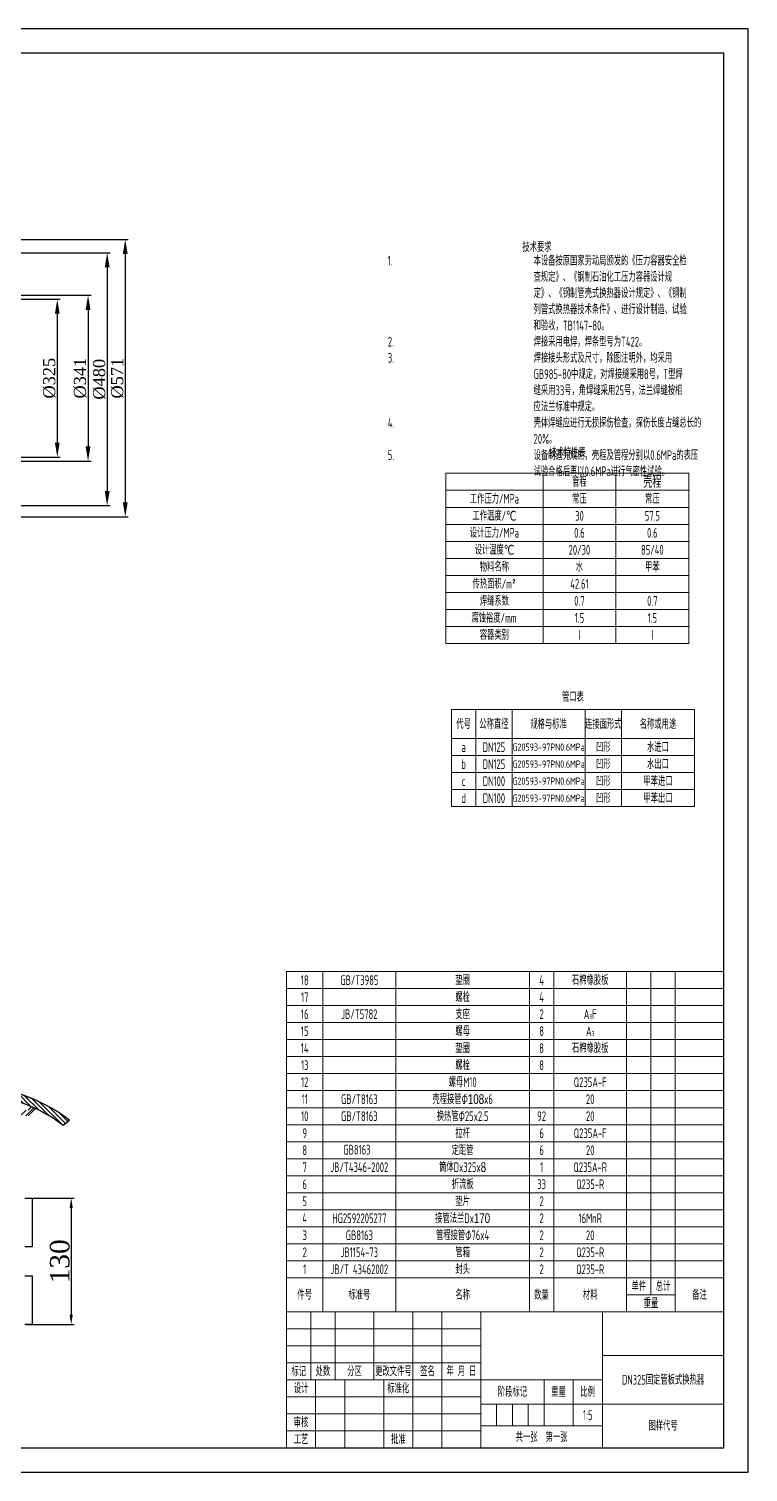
# Model space of a CAD drawing. Header units: millimetres. Extents: x -10592 to -5262, y 1369 to 4657.
# Drawn here: x -10001 to -9705, y 1476 to 2070 of the extents above; entities that cross this region are included whole.
import ezdxf

# ---------------------------------------------------------------- set-up
doc = ezdxf.new("R2010")
doc.units = ezdxf.units.MM
for name, color, linetype, lineweight in [('标注', 7, 'Continuous', 18), ('粗实线', 4, 'Continuous', 30), ('细实线', 7, 'Continuous', 15)]:
    doc.layers.add(name, color=color, linetype=linetype, lineweight=lineweight)
doc.styles.add('Annotative', font='times.ttf')
doc.styles.add('HGCAD', font='gbenor.shx', dxfattribs={"width": 0.75, "bigfont": 'gbcbig.shx'})
doc.dimstyles.new('副本 (2) (3) ISO-25', dxfattribs={"dimtxt": 8, "dimasz": 4, "dimexe": 1.25, "dimexo": 0.625, "dimtad": 1, "dimlfac": 2.5, "dimtxsty": 'Annotative', "dimcen": 2.5, "dimclrd": 256, "dimadec": 0, "dimazin": 0, "dimtfac": 1, "dimtmove": 0, "dimatfit": 3, "dimfxl": 0, "dimarcsym": 0})
doc.dimstyles.new('副本 (2) ISO-25', dxfattribs={"dimtxt": 5, "dimasz": 6, "dimexe": 1.25, "dimexo": 0.625, "dimtad": 1, "dimlfac": 5, "dimtxsty": 'Annotative', "dimcen": 2.5, "dimclrd": 256, "dimadec": 0, "dimazin": 0, "dimtfac": 1, "dimtmove": 0, "dimatfit": 3, "dimfxl": 0, "dimarcsym": 0})
doc.dimstyles.new('副本 ISO-25', dxfattribs={"dimtxt": 5, "dimasz": 6, "dimexe": 1.25, "dimexo": 0.625, "dimtad": 1, "dimtxsty": 'Annotative', "dimcen": 2.5, "dimclrd": 256, "dimadec": 0, "dimazin": 0, "dimtfac": 1, "dimtmove": 0, "dimatfit": 3, "dimfxl": 0, "dimarcsym": 0})

# ---------------------------------------------------------------- blocks, each defined once
blk = doc.blocks.new('*D10')
at = {"layer": 'Defpoints', "color": 0, "lineweight": 15, "transparency": 16777216}
for p in [(-10023.71, 1960.23), (-10023.71, 1892.03), (-9976.8, 1892.03)]:
    blk.add_point(p, dxfattribs=at)
at = {"layer": '标注', "color": 0, "lineweight": -2, "transparency": 16777216}
for p, q in [((-10023.09, 1960.23), (-9975.55, 1960.23)), ((-10023.09, 1892.03), (-9975.55, 1892.03))]:
    blk.add_line(p, q, dxfattribs=at)
at = {"layer": '标注', "lineweight": -2, "transparency": 16777216}
blk.add_line((-9976.8, 1954.23), (-9976.8, 1898.03), dxfattribs=at)
at = {"layer": '标注', "lineweight": 15, "transparency": 16777216}
for points in [[(-9977.8, 1954.23), (-9975.8, 1954.23), (-9976.8, 1960.23)], [(-9977.8, 1898.03), (-9975.8, 1898.03), (-9976.8, 1892.03)]]:
    blk.add_solid(points, dxfattribs=at)
at = {"layer": '标注', "color": 0, "lineweight": 18, "transparency": 16777216, "insert": (-9980.03, 1926.13), "char_height": 5, "attachment_point": 5, "rotation": 90, "style": 'Annotative'}
blk.add_mtext('%%c341', dxfattribs=at)
blk = doc.blocks.new('*D11')
at = {"layer": 'Defpoints', "color": 0, "lineweight": 15, "transparency": 16777216}
for p in [(-10023.71, 1958.63), (-10023.71, 1893.63), (-9989.46, 1893.63)]:
    blk.add_point(p, dxfattribs=at)
at = {"layer": '标注', "color": 0, "lineweight": -2, "transparency": 16777216}
for p, q in [((-10023.09, 1958.63), (-9988.21, 1958.63)), ((-10023.09, 1893.63), (-9988.21, 1893.63))]:
    blk.add_line(p, q, dxfattribs=at)
at = {"layer": '标注', "lineweight": -2, "transparency": 16777216}
blk.add_line((-9989.46, 1952.63), (-9989.46, 1899.63), dxfattribs=at)
at = {"layer": '标注', "lineweight": 15, "transparency": 16777216}
for points in [[(-9990.46, 1952.63), (-9988.46, 1952.63), (-9989.46, 1958.63)], [(-9990.46, 1899.63), (-9988.46, 1899.63), (-9989.46, 1893.63)]]:
    blk.add_solid(points, dxfattribs=at)
at = {"layer": '标注', "color": 0, "lineweight": 18, "transparency": 16777216, "insert": (-9992.69, 1926.13), "char_height": 5, "attachment_point": 5, "rotation": 90, "style": 'Annotative'}
blk.add_mtext('%%c325', dxfattribs=at)
blk = doc.blocks.new('*D23')
at = {"layer": 'Defpoints', "color": 0, "lineweight": 15, "transparency": 16777216}
for p in [(-10002.76, 1588.66), (-10002.76, 1536.66), (-9983.72, 1536.66)]:
    blk.add_point(p, dxfattribs=at)
at = {"layer": '标注', "color": 0, "lineweight": -2, "transparency": 16777216}
for p, q in [((-10002.13, 1588.66), (-9982.47, 1588.66)), ((-10002.13, 1536.66), (-9982.47, 1536.66))]:
    blk.add_line(p, q, dxfattribs=at)
at = {"layer": '标注', "lineweight": -2, "transparency": 16777216}
blk.add_line((-9983.72, 1584.66), (-9983.72, 1540.66), dxfattribs=at)
at = {"layer": '标注', "lineweight": 15, "transparency": 16777216}
for points in [[(-9984.39, 1584.66), (-9983.06, 1584.66), (-9983.72, 1588.66)], [(-9984.39, 1540.66), (-9983.06, 1540.66), (-9983.72, 1536.66)]]:
    blk.add_solid(points, dxfattribs=at)
at = {"layer": '标注', "color": 0, "lineweight": 18, "transparency": 16777216, "insert": (-9988.42, 1562.66), "char_height": 8, "attachment_point": 5, "rotation": 90, "style": 'Annotative'}
blk.add_mtext('130', dxfattribs=at)
blk = doc.blocks.new('*D55')
at = {"layer": 'Defpoints', "color": 0, "linetype": 'ByBlock', "lineweight": 15, "transparency": 16777216}
for p in [(-10057.91, 1983.23), (-10057.91, 1869.03), (-9961.49, 1869.03)]:
    blk.add_point(p, dxfattribs=at)
at = {"layer": '粗实线', "color": 0, "linetype": 'ByBlock', "lineweight": -2, "transparency": 16777216}
for p, q in [((-10057.29, 1983.23), (-9960.24, 1983.23)), ((-10057.29, 1869.03), (-9960.24, 1869.03))]:
    blk.add_line(p, q, dxfattribs=at)
at = {"layer": '粗实线', "linetype": 'ByBlock', "lineweight": -2, "transparency": 16777216}
blk.add_line((-9961.49, 1977.23), (-9961.49, 1875.03), dxfattribs=at)
at = {"layer": '粗实线', "linetype": 'ByBlock', "lineweight": 15, "transparency": 16777216}
for points in [[(-9962.49, 1977.23), (-9960.49, 1977.23), (-9961.49, 1983.23)], [(-9962.49, 1875.03), (-9960.49, 1875.03), (-9961.49, 1869.03)]]:
    blk.add_solid(points, dxfattribs=at)
at = {"layer": '粗实线', "color": 0, "linetype": 'ByBlock', "lineweight": 15, "transparency": 16777216, "insert": (-9964.72, 1926.13), "char_height": 5, "attachment_point": 5, "rotation": 90, "style": 'Annotative'}
blk.add_mtext('%%c571', dxfattribs=at)
blk = doc.blocks.new('*D56')
at = {"layer": 'Defpoints', "color": 0, "linetype": 'ByBlock', "lineweight": 15, "transparency": 16777216}
for p in [(-10057.91, 1977.71), (-10057.91, 1873.68), (-9968.92, 1873.68)]:
    blk.add_point(p, dxfattribs=at)
at = {"layer": '粗实线', "color": 0, "linetype": 'ByBlock', "lineweight": -2, "transparency": 16777216}
for p, q in [((-10057.29, 1977.71), (-9967.67, 1977.71)), ((-10057.29, 1873.68), (-9967.67, 1873.68))]:
    blk.add_line(p, q, dxfattribs=at)
at = {"layer": '粗实线', "linetype": 'ByBlock', "lineweight": -2, "transparency": 16777216}
blk.add_line((-9968.92, 1971.71), (-9968.92, 1879.68), dxfattribs=at)
at = {"layer": '粗实线', "linetype": 'ByBlock', "lineweight": 15, "transparency": 16777216}
for points in [[(-9969.92, 1971.71), (-9967.92, 1971.71), (-9968.92, 1977.71)], [(-9969.92, 1879.68), (-9967.92, 1879.68), (-9968.92, 1873.68)]]:
    blk.add_solid(points, dxfattribs=at)
at = {"layer": '粗实线', "color": 0, "linetype": 'ByBlock', "lineweight": 15, "transparency": 16777216, "insert": (-9972.15, 1925.69), "char_height": 5, "attachment_point": 5, "rotation": 90, "style": 'Annotative'}
blk.add_mtext('%%c480', dxfattribs=at)

msp = doc.modelspace()

# ---------------------------------------------------------------- hatches: boundary and pattern name
at = {"layer": '粗实线', "lineweight": 15}
h = msp.add_hatch(dxfattribs=at)
h.set_pattern_fill('ANSI31', color=0, scale=0.5)
h.paths.add_polyline_path([(-10042.6355, 1629.5803, -0.0065765), (-10040.9761, 1629.9923), (-10040.9761, 1660.737), (-10042.6355, 1661.1718)])
h.paths.add_polyline_path([(-10012.2348, 1661.5655), (-10014.113, 1661.0067), (-10014.113, 1630.5843, -0.00737231), (-10012.2348, 1630.2018)])
h.paths.add_polyline_path([(-10053.4355, 1624.914), (-10053.9709, 1625.4494, 0.00689785), (-10055.5809, 1624.6594), (-10053.4355, 1622.514), (-10001.4355, 1622.514), (-9998.4411, 1625.5085, 0.00697209), (-10000.0915, 1626.2581), (-10001.4355, 1624.914)])
at = {"layer": '细实线', "lineweight": 15}
h = msp.add_hatch(dxfattribs=at)
h.set_pattern_fill('ANSI31', color=0, scale=0.4, angle=90)
h.set_pattern_definition([(135, (-8006.5442, 1426.9271), (-0.8980256, -0.8980256), [])])
h.paths.add_polyline_path([(-10042.6355, 1629.5803), (-10042.6355, 1632.8832, 0.06033032), (-10057.9551, 1627.0336, 0.0584291), (-10071.0479, 1618.038), (-10068.8393, 1615.7182, -0.11553938)])
h.paths.add_polyline_path([(-10012.2348, 1633.474), (-10012.2348, 1630.2018, -0.0562169), (-9998.4411, 1625.5085, -0.05153508), (-9987.0014, 1618.6005), (-9984.3824, 1620.6263, 0.11389543)])

# ---------------------------------------------------------------- linework, layer by layer
msp.add_line((-9715.3066, 1763.5776), (-9715.1305, 1763.5776))
at = {"layer": '粗实线', "lineweight": 30}
for p, q in [((-10001.4355, 1624.914), (-10000.0915, 1626.2581)), ((-10001.4355, 1622.514), (-9998.4411, 1625.5085)), ((-9984.3824, 1620.6263), (-9987.0014, 1618.6005)), ((-10002.7567, 1588.6593), (-9999.7623, 1588.6593)), ((-9999.7623, 1588.6593), (-9999.7623, 1568.6593)), ((-9999.7623, 1568.6593), (-10002.7567, 1568.6593)), ((-10002.7567, 1556.6593), (-9999.7623, 1556.6593)), ((-9999.7623, 1556.6593), (-9999.7623, 1536.6593)), ((-9999.7623, 1536.6593), (-10002.7567, 1536.6593))]:
    msp.add_line(p, q, dxfattribs=at)
at = {"layer": '粗实线'}
for points in [[(-10546.1305, 1475.898), (-9705.1305, 1475.898), (-9705.1305, 2069.898), (-10546.1305, 2069.898)], [(-10521.1305, 1485.898), (-9715.1305, 1485.898), (-9715.1305, 2059.898), (-10521.1305, 2059.898)]]:
    msp.add_lwpolyline(points, close=True, dxfattribs=at)
at = {"layer": '粗实线', "lineweight": 30}
for radius, start, end in [(65, 64.77392, 79.3339173), (65, 52.9733898, 79.3339173), (68.2, 63.8102988, 78.2325818), (68.2, 52.2416718, 78.2325818)]:
    msp.add_arc((-10026.1435, 1566.7073), radius, start, end, dxfattribs=at)
at = {"layer": '细实线'}
for p, q in [((-9729.5538, 1886.974), (-9829.5538, 1886.974)), ((-9829.5538, 1886.974), (-9829.5538, 1816.974)), ((-9789.5538, 1816.974), (-9789.5538, 1886.974)), ((-9759.5538, 1816.974), (-9759.5538, 1886.974)), ((-9729.5538, 1816.974), (-9729.5538, 1886.974)), ((-9829.5538, 1879.974), (-9729.5538, 1879.974)), ((-9829.5538, 1872.974), (-9729.5538, 1872.974)), ((-9829.5538, 1865.974), (-9729.5538, 1865.974)), ((-9829.5538, 1858.974), (-9729.5538, 1858.974)), ((-9829.5538, 1851.974), (-9729.5538, 1851.974)), ((-9829.5538, 1844.974), (-9729.5538, 1844.974)), ((-9829.5538, 1837.974), (-9729.5538, 1837.974)), ((-9829.5538, 1830.974), (-9729.5538, 1830.974)), ((-9829.5538, 1823.974), (-9729.5538, 1823.974)), ((-9829.5538, 1816.974), (-9729.5538, 1816.974)), ((-9727.2428, 1789.7865), (-9827.2428, 1789.7865)), ((-9827.2428, 1789.7865), (-9827.2428, 1749.7865)), ((-9817.2428, 1749.7865), (-9817.2428, 1789.7865)), ((-9802.2428, 1749.7865), (-9802.2428, 1789.7865)), ((-9772.2428, 1749.7865), (-9772.2428, 1789.7865)), ((-9757.2428, 1749.7865), (-9757.2428, 1789.7865)), ((-9727.2428, 1749.7865), (-9727.2428, 1789.7865)), ((-9827.2428, 1777.7865), (-9727.2428, 1777.7865)), ((-9827.2428, 1770.7865), (-9727.2428, 1770.7865)), ((-9827.2428, 1763.7865), (-9727.2428, 1763.7865)), ((-9827.2428, 1756.7865), (-9727.2428, 1756.7865)), ((-9827.2428, 1749.7865), (-9727.2428, 1749.7865)), ((-9895.1305, 1541.898), (-9895.1305, 1681.898)), ((-9895.1305, 1681.898), (-9715.1305, 1681.898)), ((-9880.1305, 1541.898), (-9880.1305, 1681.898)), ((-9850.1305, 1541.898), (-9850.1305, 1681.898)), ((-9795.1305, 1541.898), (-9795.1305, 1681.898)), ((-9785.1305, 1541.898), (-9785.1305, 1681.898)), ((-9755.1305, 1541.898), (-9755.1305, 1681.898)), ((-9745.1305, 1548.898), (-9745.1305, 1681.898)), ((-9735.1305, 1541.898), (-9735.1305, 1681.898)), ((-9715.1305, 1541.898), (-9715.1305, 1681.898)), ((-9715.1305, 1674.898), (-9895.1305, 1674.898)), ((-9895.1305, 1667.898), (-9715.1305, 1667.898)), ((-9715.1305, 1660.898), (-9895.1305, 1660.898)), ((-9895.1305, 1653.898), (-9715.1305, 1653.898)), ((-9715.1305, 1646.898), (-9895.1305, 1646.898)), ((-9895.1305, 1639.898), (-9715.1305, 1639.898)), ((-9715.1305, 1632.898), (-9895.1305, 1632.898)), ((-9895.1305, 1625.898), (-9715.1305, 1625.898)), ((-9715.1305, 1618.898), (-9895.1305, 1618.898)), ((-9895.1305, 1611.898), (-9715.1305, 1611.898)), ((-9715.1305, 1604.898), (-9895.1305, 1604.898)), ((-9895.1305, 1597.898), (-9715.1305, 1597.898)), ((-9715.1305, 1590.898), (-9895.1305, 1590.898)), ((-9895.1305, 1583.898), (-9715.1305, 1583.898)), ((-9715.1305, 1576.898), (-9895.1305, 1576.898)), ((-9895.1305, 1569.898), (-9715.1305, 1569.898)), ((-9715.1305, 1562.898), (-9895.1305, 1562.898)), ((-9895.1305, 1555.898), (-9715.1305, 1555.898)), ((-9755.1305, 1548.898), (-9735.1305, 1548.898)), ((-9895.1305, 1485.898), (-9895.1305, 1541.898)), ((-9895.1305, 1541.898), (-9715.1305, 1541.898)), ((-9885.1305, 1534.898), (-9885.1305, 1541.898)), ((-9875.1305, 1513.898), (-9875.1305, 1541.898)), ((-9859.1305, 1513.898), (-9859.1305, 1541.898)), ((-9843.1305, 1513.898), (-9843.1305, 1541.898)), ((-9831.1305, 1485.898), (-9831.1305, 1541.898)), ((-9815.1305, 1485.898), (-9815.1305, 1541.898)), ((-9765.1305, 1503.898), (-9765.1305, 1541.898)), ((-9715.1305, 1541.898), (-9715.1305, 1485.898)), ((-9815.1305, 1534.898), (-9895.1305, 1534.898)), ((-9885.1305, 1527.898), (-9885.1305, 1534.898)), ((-9815.1305, 1527.898), (-9895.1305, 1527.898)), ((-9885.1305, 1520.898), (-9885.1305, 1527.898)), ((-9815.1305, 1520.898), (-9895.1305, 1520.898)), ((-9885.1305, 1513.898), (-9885.1305, 1520.898)), ((-9765.1305, 1523.898), (-9715.1305, 1523.898)), ((-9883.1305, 1513.898), (-9895.1305, 1513.898)), ((-9883.1305, 1506.898), (-9883.1305, 1513.898)), ((-9815.1305, 1513.898), (-9883.1305, 1513.898)), ((-9871.1305, 1492.898), (-9871.1305, 1513.898)), ((-9855.1305, 1485.898), (-9855.1305, 1513.898)), ((-9843.1305, 1485.898), (-9843.1305, 1513.898)), ((-9765.1305, 1513.898), (-9815.1305, 1513.898)), ((-9789.1305, 1513.898), (-9789.1305, 1503.898)), ((-9777.1305, 1513.898), (-9777.1305, 1494.898)), ((-9815.1305, 1506.898), (-9895.1305, 1506.898)), ((-9883.1305, 1499.898), (-9883.1305, 1506.898)), ((-9815.1305, 1503.898), (-9715.1305, 1503.898)), ((-9808.6305, 1503.898), (-9808.6305, 1494.898)), ((-9802.1305, 1503.898), (-9802.1305, 1494.898)), ((-9795.6305, 1503.898), (-9795.6305, 1494.898)), ((-9789.1305, 1503.898), (-9789.1305, 1494.898)), ((-9765.1305, 1494.898), (-9765.1305, 1503.898)), ((-9815.1305, 1499.898), (-9895.1305, 1499.898)), ((-9883.1305, 1492.898), (-9883.1305, 1499.898)), ((-9815.1305, 1492.898), (-9895.1305, 1492.898)), ((-9883.1305, 1485.898), (-9883.1305, 1492.898)), ((-9871.1305, 1492.898), (-9871.1305, 1485.898)), ((-9815.1305, 1494.898), (-9765.1305, 1494.898)), ((-9765.1305, 1494.898), (-9765.1305, 1485.898)), ((-9895.1305, 1485.898), (-9715.1305, 1485.898))]:
    msp.add_line(p, q, dxfattribs=at)

# ---------------------------------------------------------------- texts
at = {"layer": '细实线', "style": 'HGCAD'}
for s, insert, char_height, width, attachment_point in [('技术要求', (-9792.0265, 1980.0998), 4, 122.805134, 5), ('\\pi-60,l60,t60;1.^I本设备按原国家劳动局颁发的《压力容器安全检查规定》、《钢制石油化工压力容器设计规定》、《钢制管壳式换热器设计规定》、《钢制列管式换热器技术条件》、进行设计制造、试验和验收，TB1147-80。\\P2.^I焊接采用电焊，焊条型号为T422。\\P3.^I焊接接头形式及尺寸，除图注明外，均采用GB985-80中规定，对焊接缝采用8号，T型焊缝采用33号，角焊缝采用25号，法兰焊缝按相应法兰标准中规定。\\P4.^I壳体焊缝应进行无损探伤检查，探伤长度占缝总长的20%。\\P5.^I设备制造完成后，壳程及管程分别以0.6MPa的表压试验合格后再以0.6MPa进行气密性试验。', (-9853.429, 1976.497), 4, 122.805134, 1), ('技术特性表', (-9779.451, 1895.4684), 4, 100.205728, 5), ('管程', (-9774.5538, 1883.474), 4, 30, 5), ('壳程', (-9744.5538, 1883.474), 5, 30, 5), ('工作压力/MPa', (-9809.5538, 1876.474), 4, 40, 5), ('常压', (-9774.5538, 1876.474), 4, 30, 5), ('常压', (-9744.5538, 1876.474), 4, 30, 5), ('工作温度/℃', (-9809.5538, 1869.474), 4, 40, 5), ('30', (-9774.5538, 1869.474), 4, 30, 5), ('57.5', (-9744.5538, 1869.474), 4, 30, 5), ('设计压力/MPa', (-9809.5538, 1862.474), 4, 40, 5), ('0.6', (-9774.5538, 1862.474), 4, 30, 5), ('0.6', (-9744.5538, 1862.474), 4, 30, 5), ('设计温度℃', (-9809.5538, 1855.474), 4, 40, 5), ('20/30', (-9774.5538, 1855.474), 4, 30, 5), ('85/40', (-9744.5538, 1855.474), 4, 30, 5), ('物料名称', (-9809.5538, 1848.474), 4, 40, 5), ('水', (-9774.5538, 1848.474), 4, 30, 5), ('甲苯', (-9744.5538, 1848.474), 4, 30, 5), ('传热面积/m{\\fISOCPEUR|b0|i0|c134|p34;²}', (-9809.7043, 1841.474), 4, 39.698973, 5), ('42.61', (-9774.5538, 1841.474), 4, 30, 5), ('焊缝系数', (-9809.5538, 1834.474), 4, 40, 5), ('0.7', (-9774.5538, 1834.474), 4, 30, 5), ('0.7', (-9744.5538, 1834.474), 4, 30, 5), ('腐蚀裕度/mm', (-9809.7043, 1827.474), 4, 39.698973, 5), ('1.5', (-9774.5538, 1827.474), 4, 30, 5), ('1.5', (-9744.5538, 1827.474), 4, 30, 5), ('容器类别', (-9809.5538, 1820.474), 4, 40, 5), ('I', (-9774.5538, 1820.474), 4, 30, 5), ('I', (-9744.5538, 1820.474), 4, 30, 5), ('管口表', (-9777.2232, 1794.9866), 4, 100.039115, 5), ('代号', (-9822.2428, 1783.7865), 4, 10, 5), ('公称直径', (-9809.7428, 1783.7865), 4, 15, 5), ('规格与标准', (-9787.2428, 1783.7865), 4, 30, 5), ('连接面形式', (-9764.7428, 1783.7865), 4, 15, 5), ('名称或用途', (-9742.2428, 1783.7865), 4, 30, 5), ('DN125', (-9809.7428, 1774.2865), 4, 15, 5), ('凹形', (-9764.7428, 1774.2865), 4, 15, 5), ('水进口', (-9742.2428, 1774.2865), 4, 30, 5), ('a', (-9822.2428, 1774.2865), 4, 10, 5), ('G20593-97PN0.6MPa', (-9787.2428, 1774.2865), 3, 30, 5), ('b', (-9822.2428, 1767.2865), 4, 10, 5), ('DN125', (-9809.7428, 1767.2865), 4, 15, 5), ('G20593-97PN0.6MPa', (-9787.2428, 1767.2865), 3, 30, 5), ('凹形', (-9764.7428, 1767.2865), 4, 15, 5), ('水出口', (-9742.2428, 1767.2865), 4, 30, 5), ('c', (-9822.2428, 1760.2865), 4, 10, 5), ('DN100', (-9809.7428, 1760.2865), 4, 15, 5), ('G20593-97PN0.6MPa', (-9787.2428, 1760.2865), 3, 30, 5), ('凹形', (-9764.7428, 1760.2865), 4, 15, 5), ('甲苯进口', (-9742.2428, 1760.2865), 4, 30, 5), ('d', (-9822.2428, 1753.2865), 4, 10, 5), ('DN100', (-9809.7428, 1753.2865), 4, 15, 5), ('G20593-97PN0.6MPa', (-9787.2428, 1753.2865), 3, 30, 5), ('凹形', (-9764.7428, 1753.2865), 4, 15, 5), ('甲苯出口', (-9742.2428, 1753.2865), 4, 30, 5), ('18', (-9887.6305, 1678.3953), 4, 15, 5), ('GB/T3985', (-9865.1305, 1678.398), 4, 30, 5), ('垫圈', (-9822.6305, 1678.398), 4, 55, 5), ('4', (-9790.1305, 1678.399), 4, 10, 5), ('石棉橡胶板', (-9770.1305, 1678.398), 4, 30, 5), ('17', (-9887.6305, 1671.3953), 4, 15, 5), ('螺栓', (-9822.6305, 1671.398), 4, 55, 5), ('4', (-9790.132, 1671.398), 4, 9.997036, 5), ('16', (-9887.6248, 1664.398), 4, 15.011548, 5), ('JB/T5782', (-9865.1305, 1664.398), 4, 30, 5), ('支座', (-9822.6305, 1664.398), 4, 55, 5), ('2', (-9790.1305, 1664.398), 4, 10, 5), ('A{\\H0.5x;3}F', (-9770.1305, 1664.398), 4, 30, 5), ('15', (-9887.6273, 1657.3968), 4, 15.006486, 5), ('螺母', (-9822.6305, 1657.398), 4, 55, 5), ('8', (-9790.132, 1657.398), 4, 9.997036, 5), ('A{\\H0.5x;3}', (-9770.1305, 1657.398), 4, 30, 5), ('14', (-9887.6305, 1650.3953), 4, 15, 5), ('垫圈', (-9822.6305, 1650.398), 4, 55, 5), ('8', (-9790.132, 1650.398), 4, 9.997036, 5), ('石棉橡胶板', (-9770.1305, 1650.398), 4, 30, 5), ('13', (-9887.6305, 1643.3953), 4, 15, 5), ('螺栓', (-9822.6305, 1643.398), 4, 55, 5), ('8', (-9790.1305, 1643.398), 4, 10, 5), ('12', (-9887.6305, 1636.3953), 4, 15, 5), ('螺母M10', (-9822.6305, 1636.398), 4, 55, 5), ('Q235A-F', (-9770.1305, 1636.398), 4, 30, 5), ('11', (-9887.6248, 1629.398), 4, 15.011548, 5), ('GB/T8163', (-9865.1305, 1629.398), 4, 30, 5), ('壳程接管Φ{\\fËÎÌå|b0|i0|c134|p0;108}x6', (-9822.6305, 1629.398), 4, 55, 5), ('20', (-9770.1284, 1629.398), 4, 29.995778, 5), ('10', (-9887.619, 1622.3953), 4, 15.023097, 5), ('GB/T8163', (-9865.1305, 1622.398), 4, 30, 5), ('\\pt160;换热管Φ25x2.5', (-9822.6305, 1622.398), 4, 55, 5), ('92', (-9790.1305, 1622.398), 4, 10, 5), ('20', (-9770.1305, 1622.398), 4, 30, 5), ('9', (-9887.6305, 1615.3953), 4, 15, 5), ('拉杆', (-9822.6305, 1615.398), 4, 55, 5), ('6', (-9790.1305, 1615.398), 4, 10, 5), ('Q235A-F', (-9770.1305, 1615.398), 4, 30, 5), ('8', (-9887.6305, 1608.398), 4, 15, 5), ('GB8163', (-9866.1338, 1608.6093), 4, 30, 5), ('定距管', (-9822.6305, 1608.398), 4, 55, 5), ('6', (-9790.132, 1608.398), 4, 9.997036, 5), ('20', (-9770.1305, 1608.398), 4, 30, 5), ('筒体Dx325x{\\fËÎÌå|b0|i0|c134|p0;8}', (-9822.6305, 1601.398), 4, 55, 5), ('7', (-9887.6305, 1601.3953), 4, 15, 5), ('JB/T4346-2002', (-9865.1305, 1601.398), 4, 30, 5), ('1', (-9790.1305, 1601.398), 4, 10, 5), ('Q235A-R', (-9770.1305, 1601.398), 4, 30, 5), ('6', (-9887.6305, 1594.3953), 4, 15, 5), ('折流板', (-9822.6305, 1594.398), 4, 55, 5), ('33', (-9790.132, 1594.398), 4, 9.997036, 5), ('Q235-R', (-9770.1305, 1594.398), 4, 30, 5), ('5', (-9887.6305, 1587.3953), 4, 15, 5), ('垫片', (-9822.6305, 1587.398), 4, 55, 5), ('2', (-9790.1305, 1587.398), 4, 10, 5), ('4', (-9887.6248, 1580.398), 4, 15.011548, 5), ('HG2592205277', (-9865.1305, 1580.398), 4, 30, 5), ('接管法兰Dx{\\fËÎÌå|b0|i0|c134|p0;170}', (-9822.6305, 1580.398), 4, 55, 5), ('2', (-9790.1305, 1580.398), 4, 10, 5), ('16MnR', (-9770.1305, 1580.398), 4, 30, 5), ('3', (-9887.6305, 1573.3953), 4, 15, 5), ('GB8163', (-9865.1305, 1573.398), 4, 30, 5), ('管程接管{\\H0.9583x;Φ}76x4', (-9822.6305, 1573.398), 4, 55, 5), ('2', (-9790.1305, 1573.398), 4, 10, 5), ('20', (-9770.1305, 1573.398), 4, 30, 5), ('2', (-9887.6305, 1566.3953), 4, 15, 5), ('JB1154-73', (-9865.1305, 1566.398), 4, 30, 5), ('管箱', (-9822.6305, 1566.398), 4, 55, 5), ('2', (-9790.1305, 1566.398), 4, 10, 5), ('Q235-R', (-9770.1305, 1566.398), 4, 30, 5), ('1', (-9887.6305, 1559.398), 4, 15, 5), ('JB/T 43462002', (-9865.1305, 1559.398), 4, 30, 5), ('封头', (-9822.6305, 1559.398), 4, 55, 5), ('2', (-9790.1305, 1559.398), 4, 10, 5), ('Q235-R', (-9770.132, 1559.398), 4, 30.002964, 5), ('件号', (-9887.6305, 1548.898), 4, 15, 5), ('标准号', (-9865.1305, 1548.8926), 4, 30, 5), ('名称', (-9822.6305, 1548.898), 4, 55, 5), ('数量', (-9790.2291, 1548.898), 4, 9.802906, 5), ('材料', (-9770.1305, 1548.8926), 4, 30, 5), ('单件', (-9750.132, 1552.398), 4, 9.997036, 5), ('总计', (-9740.1305, 1552.398), 4, 10, 5), ('备注', (-9725.1335, 1548.898), 4, 19.994072, 5), ('重量', (-9745.1305, 1545.398), 4, 20, 5), ('标记', (-9890.0807, 1517.3621), 4, 10.099572, 5), ('处数', (-9880.132, 1517.398), 4, 9.997036, 5), ('分区', (-9867.1305, 1517.398), 4, 16, 5), ('更改文件号', (-9851.1305, 1517.398), 4, 16, 5), ('签名', (-9837.1305, 1517.398), 4, 12, 5), ('年 月 日', (-9823.1305, 1517.398), 4, 16, 5), ('DN325固定管板式换热器', (-9740.1305, 1513.898), 4, 50, 5), ('设计', (-9889.1126, 1510.3724), 4, 12.0358, 5), ('标准化', (-9849.1305, 1510.3621), 4, 12, 5), ('阶段标记', (-9802.1305, 1508.898), 4, 26, 5), ('重量', (-9783.1718, 1508.898), 4, 11.917536, 5), ('比例', (-9771.1718, 1508.898), 4, 11.917536, 5), ('审核', (-9889.1305, 1496.3621), 4, 12, 5), ('1:5', (-9771.1305, 1499.398), 4, 12, 5), ('图样代号', (-9740.1305, 1494.9972), 4, 50, 5), ('工艺', (-9889.1305, 1489.3621), 4, 12, 5), ('批准', (-9849.0684, 1489.398), 4, 12.124356, 5), ('共一张  第一张', (-9790.1305, 1490.3061), 4, 50, 5)]:
    msp.add_mtext(s, dxfattribs=dict(at, insert=insert, char_height=char_height, width=width, attachment_point=attachment_point))

# ---------------------------------------------------------------- dimensions: what is measured, and where the dimension line sits
at = {"layer": '标注', "lineweight": 18}
for base, p1, p2, text, picture, middle in [((-9976.8007, 1892.0263), (-10023.7131, 1960.2263), (-10023.7131, 1892.0263), '%%c341', '*D10', (-9980.0339, 1926.1263)), ((-9989.4584, 1893.6263), (-10023.7131, 1958.6263), (-10023.7131, 1893.6263), '%%c325', '*D11', (-9992.6916, 1926.1263))]:
    dim = msp.add_linear_dim(base=base, p1=p1, p2=p2, angle=90, text=text, dimstyle='副本 ISO-25', dxfattribs=at)
    dim.commit()
    dim.dimension.update_dxf_attribs({"geometry": picture, "text_midpoint": middle})
dim = msp.add_linear_dim(base=(-9983.7222, 1536.6593), p1=(-10002.7567, 1588.6593), p2=(-10002.7567, 1536.6593), angle=90, dimstyle='副本 (2) (3) ISO-25', dxfattribs=at)
dim.commit()
dim.dimension.update_dxf_attribs({"geometry": '*D23', "text_midpoint": (-9988.4164, 1562.6593)})
at = {"layer": '粗实线', "linetype": 'ByBlock', "lineweight": 15}
for base, p1, p2, text, picture, middle in [((-9961.4899, 1869.0263), (-10057.9131, 1983.2263), (-10057.9131, 1869.0263), '%%c571', '*D55', (-9964.7231, 1926.1263)), ((-9968.9161, 1873.6774), (-10057.9131, 1977.7108), (-10057.9131, 1873.6774), '%%c480', '*D56', (-9972.1493, 1925.6941))]:
    dim = msp.add_linear_dim(base=base, p1=p1, p2=p2, angle=90, text=text, dimstyle='副本 (2) ISO-25', dxfattribs=at)
    dim.commit()
    dim.dimension.update_dxf_attribs({"geometry": picture, "text_midpoint": middle})

doc.saveas('drawing.dxf')
